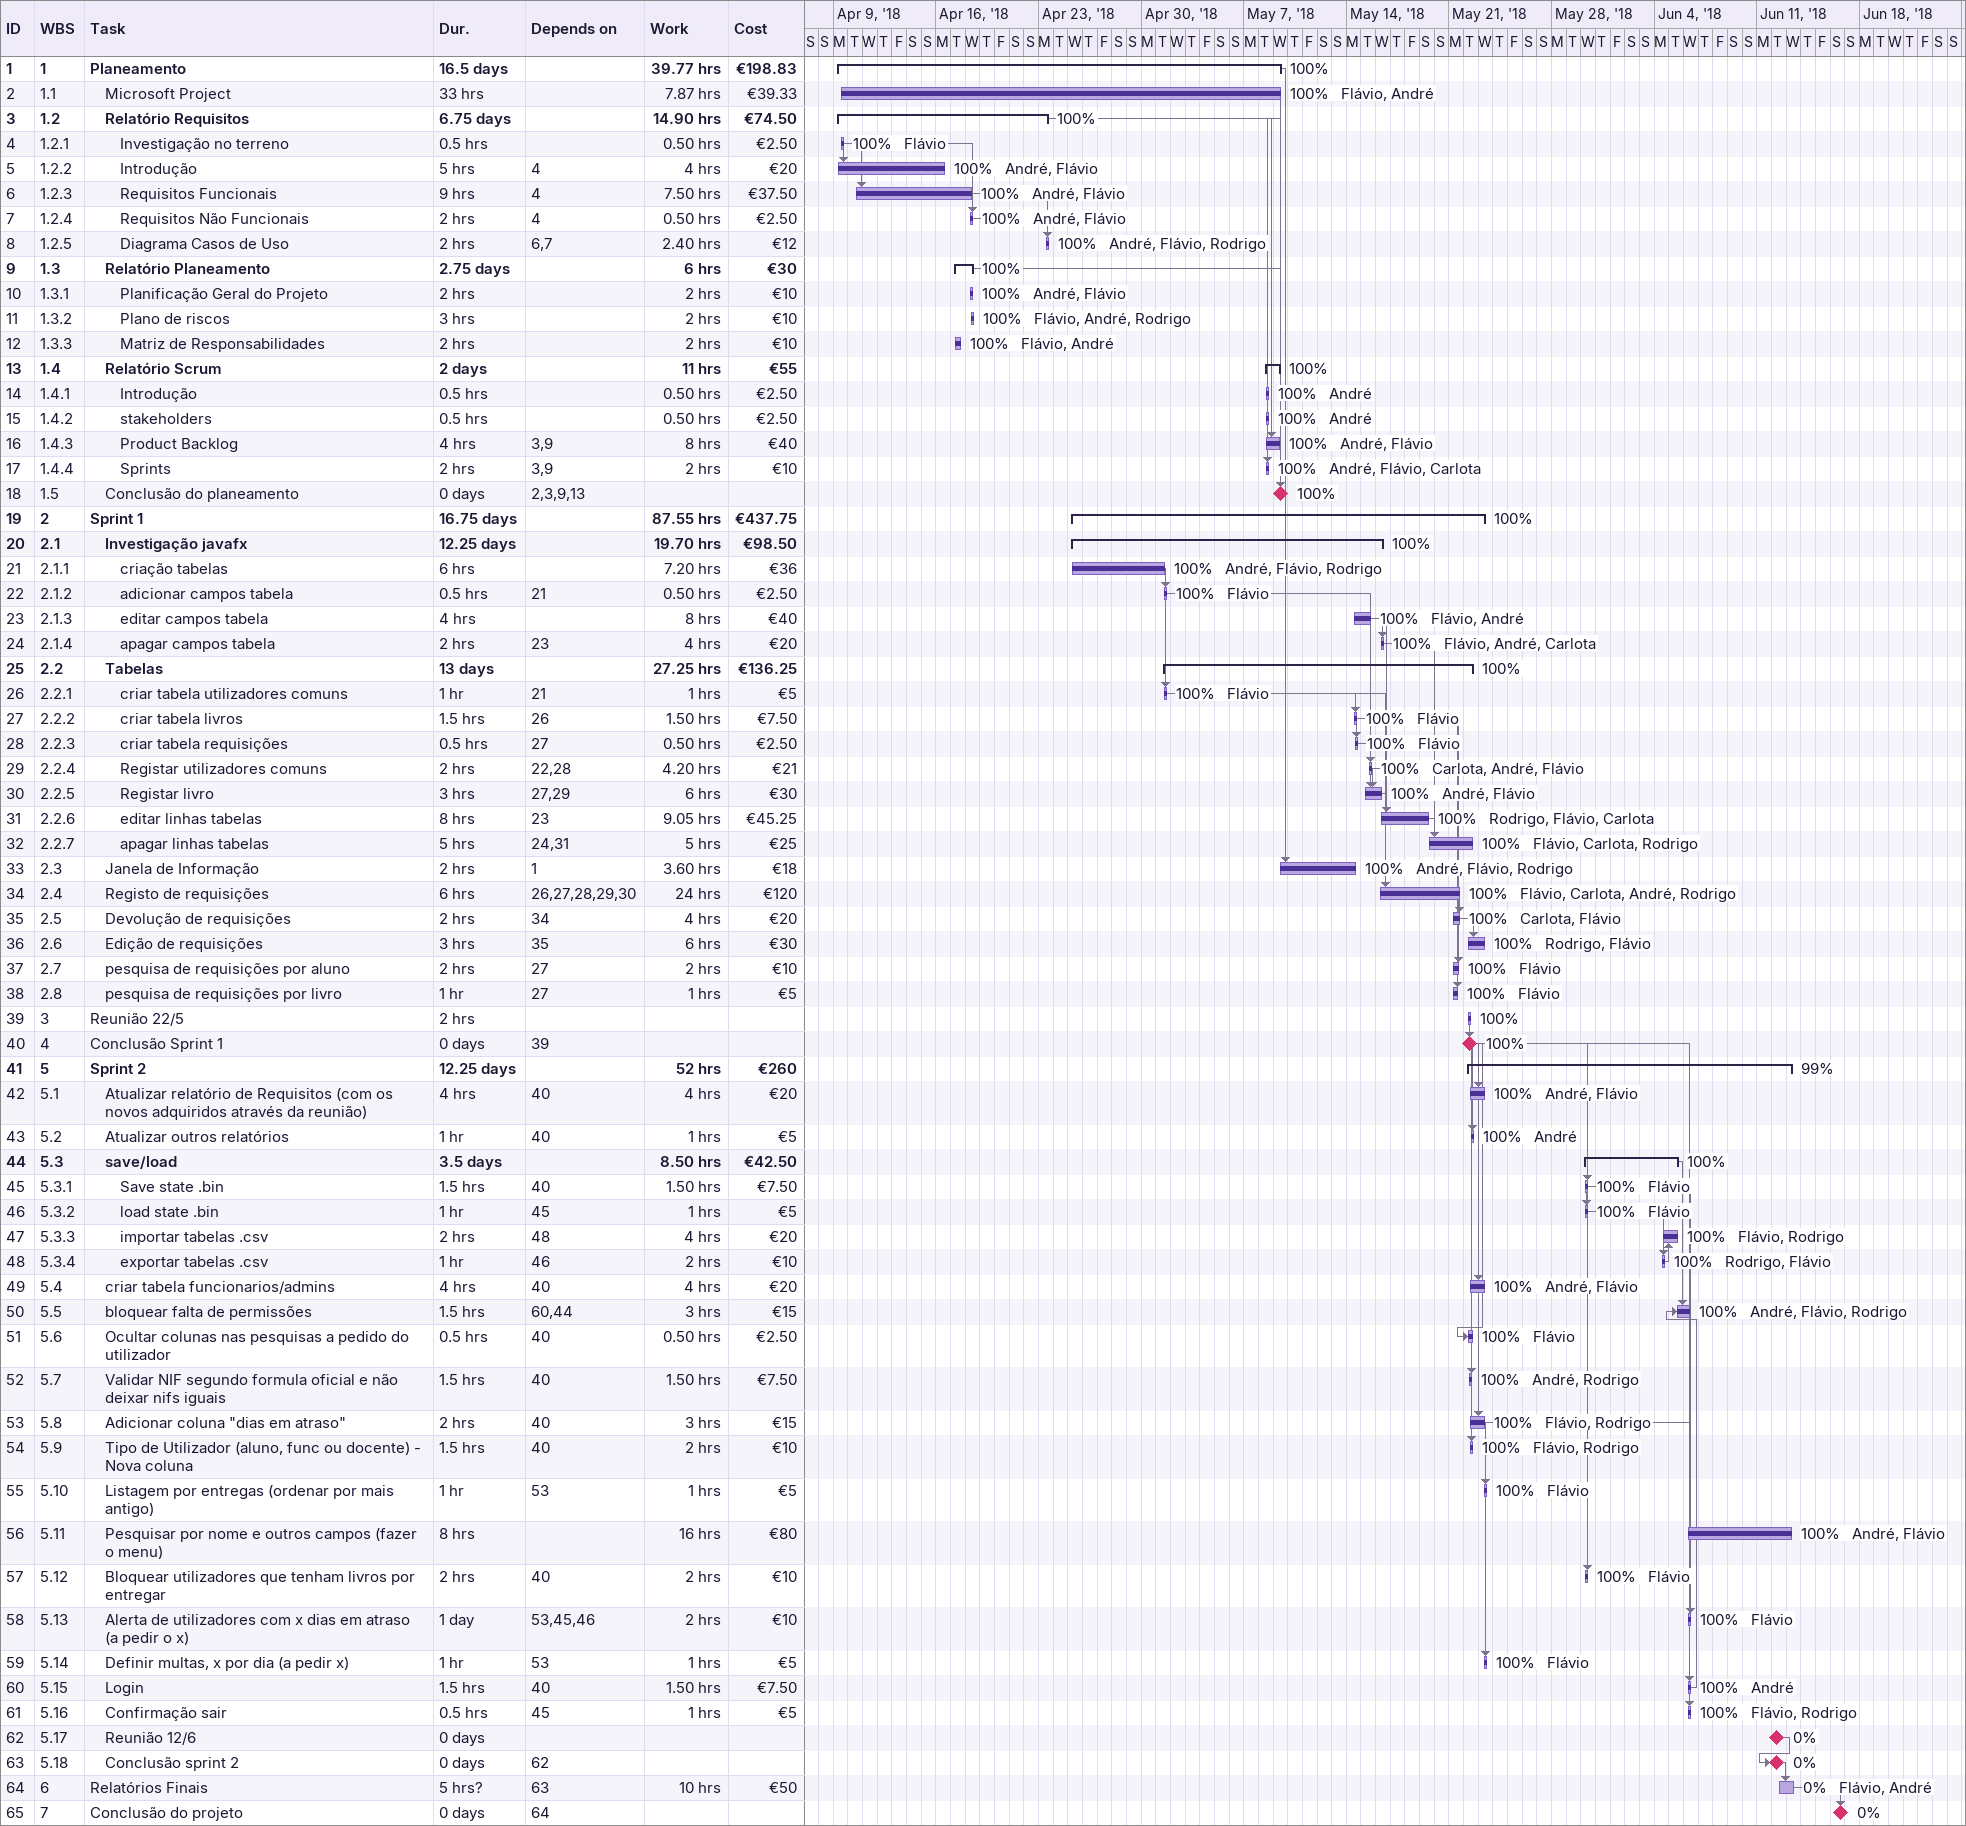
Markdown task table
| ID | WBS | Task | Duration | Start | Finish | Predecessors | Resources | % complete | Work (h) | Cost (€) |
|---|---|---|---|---|---|---|---|---|---|---|
| 1 | 1 | **Planeamento** | 16.5d | 2018-04-09 | 2018-05-09 |  |  | 100 | 39.77 | 198.83 |
| 2 | 1.1 | Microsoft Project | 33h | 2018-04-09 | 2018-05-09 |  | Flávio, André | 100 | 7.87 | 39.33 |
| 3 | 1.2 | **Relatório Requisitos** | 6.75d | 2018-04-09 | 2018-04-23 |  |  | 100 | 14.90 | 74.50 |
| 4 | 1.2.1 | Investigação no terreno | 0.5h | 2018-04-09 | 2018-04-09 |  | Flávio | 100 | 0.50 | 2.50 |
| 5 | 1.2.2 | Introdução | 5h | 2018-04-09 | 2018-04-16 | 4 | André, Flávio | 100 | 4 | 20 |
| 6 | 1.2.3 | Requisitos Funcionais | 9h | 2018-04-10 | 2018-04-18 | 4 | André, Flávio | 100 | 7.50 | 37.50 |
| 7 | 1.2.4 | Requisitos Não Funcionais | 2h | 2018-04-18 | 2018-04-18 | 4 | André, Flávio | 100 | 0.50 | 2.50 |
| 8 | 1.2.5 | Diagrama Casos de Uso | 2h | 2018-04-23 | 2018-04-23 | 6, 7 | André, Flávio, Rodrigo | 100 | 2.40 | 12 |
| 9 | 1.3 | **Relatório Planeamento** | 2.75d | 2018-04-17 | 2018-04-18 |  |  | 100 | 6 | 30 |
| 10 | 1.3.1 | Planificação Geral do Projeto | 2h | 2018-04-18 | 2018-04-18 |  | André, Flávio | 100 | 2 | 10 |
| 11 | 1.3.2 | Plano de riscos | 3h | 2018-04-18 | 2018-04-18 |  | Flávio, André, Rodrigo | 100 | 2 | 10 |
| 12 | 1.3.3 | Matriz de Responsabilidades | 2h | 2018-04-17 | 2018-04-17 |  | Flávio, André | 100 | 2 | 10 |
| 13 | 1.4 | **Relatório Scrum** | 2d | 2018-05-08 | 2018-05-09 |  |  | 100 | 11 | 55 |
| 14 | 1.4.1 | Introdução | 0.5h | 2018-05-08 | 2018-05-08 |  | André | 100 | 0.50 | 2.50 |
| 15 | 1.4.2 | stakeholders | 0.5h | 2018-05-08 | 2018-05-08 |  | André | 100 | 0.50 | 2.50 |
| 16 | 1.4.3 | Product Backlog | 4h | 2018-05-08 | 2018-05-09 | 3, 9 | André, Flávio | 100 | 8 | 40 |
| 17 | 1.4.4 | Sprints | 2h | 2018-05-08 | 2018-05-08 | 3, 9 | André, Flávio, Carlota | 100 | 2 | 10 |
| 18 | 1.5 | Conclusão do planeamento | 0d | 2018-05-09 | 2018-05-09 | 2, 3, 9, 13 |  | 100 |  |  |
| 19 | 2 | **Sprint 1** | 16.75d | 2018-04-25 | 2018-05-23 |  |  | 100 | 87.55 | 437.75 |
| 20 | 2.1 | **Investigação javafx** | 12.25d | 2018-04-25 | 2018-05-16 |  |  | 100 | 19.70 | 98.50 |
| 21 | 2.1.1 | criação tabelas | 6h | 2018-04-25 | 2018-05-01 |  | André, Flávio, Rodrigo | 100 | 7.20 | 36 |
| 22 | 2.1.2 | adicionar campos tabela | 0.5h | 2018-05-01 | 2018-05-01 | 21 | Flávio | 100 | 0.50 | 2.50 |
| 23 | 2.1.3 | editar campos tabela | 4h | 2018-05-14 | 2018-05-15 |  | Flávio, André | 100 | 8 | 40 |
| 24 | 2.1.4 | apagar campos tabela | 2h | 2018-05-16 | 2018-05-16 | 23 | Flávio, André, Carlota | 100 | 4 | 20 |
| 25 | 2.2 | **Tabelas** | 13d | 2018-05-01 | 2018-05-22 |  |  | 100 | 27.25 | 136.25 |
| 26 | 2.2.1 | criar tabela utilizadores comuns | 1h | 2018-05-01 | 2018-05-01 | 21 | Flávio | 100 | 1 | 5 |
| 27 | 2.2.2 | criar tabela livros | 1.5h | 2018-05-14 | 2018-05-14 | 26 | Flávio | 100 | 1.50 | 7.50 |
| 28 | 2.2.3 | criar tabela requisições | 0.5h | 2018-05-14 | 2018-05-14 | 27 | Flávio | 100 | 0.50 | 2.50 |
| 29 | 2.2.4 | Registar utilizadores comuns | 2h | 2018-05-15 | 2018-05-15 | 22, 28 | Carlota, André, Flávio | 100 | 4.20 | 21 |
| 30 | 2.2.5 | Registar livro | 3h | 2018-05-15 | 2018-05-16 | 27, 29 | André, Flávio | 100 | 6 | 30 |
| 31 | 2.2.6 | editar linhas tabelas | 8h | 2018-05-16 | 2018-05-19 | 23 | Rodrigo, Flávio, Carlota | 100 | 9.05 | 45.25 |
| 32 | 2.2.7 | apagar linhas tabelas | 5h | 2018-05-19 | 2018-05-22 | 24, 31 | Flávio, Carlota, Rodrigo | 100 | 5 | 25 |
| 33 | 2.3 | Janela de Informação | 2h | 2018-05-09 | 2018-05-14 | 1 | André, Flávio, Rodrigo | 100 | 3.60 | 18 |
| 34 | 2.4 | Registo de requisições | 6h | 2018-05-16 | 2018-05-21 | 26, 27, 28, 29, 30 | Flávio, Carlota, André, Rodrigo | 100 | 24 | 120 |
| 35 | 2.5 | Devolução de requisições | 2h | 2018-05-21 | 2018-05-21 | 34 | Carlota, Flávio | 100 | 4 | 20 |
| 36 | 2.6 | Edição de requisições | 3h | 2018-05-22 | 2018-05-23 | 35 | Rodrigo, Flávio | 100 | 6 | 30 |
| 37 | 2.7 | pesquisa de requisições por aluno | 2h | 2018-05-21 | 2018-05-21 | 27 | Flávio | 100 | 2 | 10 |
| 38 | 2.8 | pesquisa de requisições por livro | 1h | 2018-05-21 | 2018-05-21 | 27 | Flávio | 100 | 1 | 5 |
| 39 | 3 | Reunião 22/5 | 2h | 2018-05-22 | 2018-05-22 |  |  | 100 |  |  |
| 40 | 4 | Conclusão Sprint 1 | 0d | 2018-05-22 | 2018-05-22 | 39 |  | 100 |  |  |
| 41 | 5 | **Sprint 2** | 12.25d | 2018-05-22 | 2018-06-13 |  |  | 99 | 52 | 260 |
| 42 | 5.1 | Atualizar relatório de Requisitos (com os novos adquiridos através da reunião) | 4h | 2018-05-22 | 2018-05-23 | 40 | André, Flávio | 100 | 4 | 20 |
| 43 | 5.2 | Atualizar outros relatórios | 1h | 2018-05-22 | 2018-05-22 | 40 | André | 100 | 1 | 5 |
| 44 | 5.3 | **save/load** | 3.5d | 2018-05-30 | 2018-06-05 |  |  | 100 | 8.50 | 42.50 |
| 45 | 5.3.1 | Save state .bin | 1.5h | 2018-05-30 | 2018-05-30 | 40 | Flávio | 100 | 1.50 | 7.50 |
| 46 | 5.3.2 | load state .bin | 1h | 2018-05-30 | 2018-05-30 | 45 | Flávio | 100 | 1 | 5 |
| 47 | 5.3.3 | importar tabelas .csv | 2h | 2018-06-04 | 2018-06-05 | 48 | Flávio, Rodrigo | 100 | 4 | 20 |
| 48 | 5.3.4 | exportar tabelas .csv | 1h | 2018-06-04 | 2018-06-04 | 46 | Rodrigo, Flávio | 100 | 2 | 10 |
| 49 | 5.4 | criar tabela funcionarios/admins | 4h | 2018-05-22 | 2018-05-23 | 40 | André, Flávio | 100 | 4 | 20 |
| 50 | 5.5 | bloquear falta de permissões | 1.5h | 2018-06-05 | 2018-06-06 | 60, 44 | André, Flávio, Rodrigo | 100 | 3 | 15 |
| 51 | 5.6 | Ocultar colunas nas pesquisas a pedido do utilizador | 0.5h | 2018-05-22 | 2018-05-22 | 40 | Flávio | 100 | 0.50 | 2.50 |
| 52 | 5.7 | Validar NIF segundo formula oficial e não deixar nifs iguais | 1.5h | 2018-05-22 | 2018-05-22 | 40 | André, Rodrigo | 100 | 1.50 | 7.50 |
| 53 | 5.8 | Adicionar coluna "dias em atraso" | 2h | 2018-05-22 | 2018-05-23 | 40 | Flávio, Rodrigo | 100 | 3 | 15 |
| 54 | 5.9 | Tipo de Utilizador (aluno, func ou docente) - Nova coluna | 1.5h | 2018-05-22 | 2018-05-22 | 40 | Flávio, Rodrigo | 100 | 2 | 10 |
| 55 | 5.10 | Listagem por entregas (ordenar por mais antigo) | 1h | 2018-05-23 | 2018-05-23 | 53 | Flávio | 100 | 1 | 5 |
| 56 | 5.11 | Pesquisar por nome e outros campos (fazer o menu) | 8h | 2018-06-06 | 2018-06-13 |  | André, Flávio | 100 | 16 | 80 |
| 57 | 5.12 | Bloquear utilizadores que tenham livros por entregar | 2h | 2018-05-30 | 2018-05-30 | 40 | Flávio | 100 | 2 | 10 |
| 58 | 5.13 | Alerta de utilizadores com x dias em atraso (a pedir o x) | 1d | 2018-06-06 | 2018-06-06 | 53, 45, 46 | Flávio | 100 | 2 | 10 |
| 59 | 5.14 | Definir multas, x por dia (a pedir x) | 1h | 2018-05-23 | 2018-05-23 | 53 | Flávio | 100 | 1 | 5 |
| 60 | 5.15 | Login | 1.5h | 2018-06-06 | 2018-06-06 | 40 | André | 100 | 1.50 | 7.50 |
| 61 | 5.16 | Confirmação sair | 0.5h | 2018-06-06 | 2018-06-06 | 45 | Flávio, Rodrigo | 100 | 1 | 5 |
| 62 | 5.17 | Reunião 12/6 | 0d | 2018-06-12 | 2018-06-12 |  |  | 0 |  |  |
| 63 | 5.18 | Conclusão sprint 2 | 0d | 2018-06-12 | 2018-06-12 | 62 |  | 0 |  |  |
| 64 | 6 | Relatórios Finais | 5h? | 2018-06-12 | 2018-06-13 | 63 | Flávio, André | 0 | 10 | 50 |
| 65 | 7 | Conclusão do projeto | 0d | 2018-06-16 | 2018-06-16 | 64 |  | 0 |  |  |
